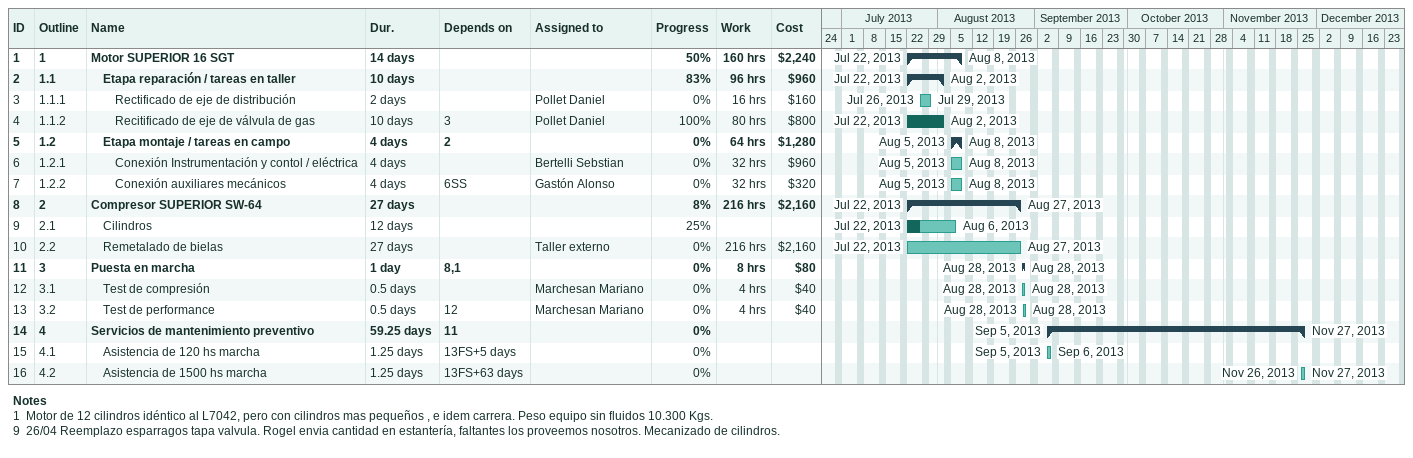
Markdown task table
| ID | WBS | Task | Duration | Start | Finish | Predecessors | Resources | % complete | Work (h) | Cost ($) |
|---|---|---|---|---|---|---|---|---|---|---|
| 1 | 1 | **Motor SUPERIOR 16 SGT** | 14d | 2013-07-22 | 2013-08-08 |  |  | 50 | 160 | 2240 |
| 2 | 1.1 | **Etapa reparación / tareas en taller** | 10d | 2013-07-22 | 2013-08-02 |  |  | 83 | 96 | 960 |
| 3 | 1.1.1 | Rectificado de eje de distribución | 2d | 2013-07-26 | 2013-07-29 |  | Pollet Daniel | 0 | 16 | 160 |
| 4 | 1.1.2 | Recitificado de eje de válvula de gas | 10d | 2013-07-22 | 2013-08-02 | 3 | Pollet Daniel | 100 | 80 | 800 |
| 5 | 1.2 | **Etapa montaje / tareas en campo** | 4d | 2013-08-05 | 2013-08-08 | 2 |  | 0 | 64 | 1280 |
| 6 | 1.2.1 | Conexión Instrumentación y contol / eléctrica | 4d | 2013-08-05 | 2013-08-08 |  | Bertelli Sebstian | 0 | 32 | 960 |
| 7 | 1.2.2 | Conexión auxiliares mecánicos | 4d | 2013-08-05 | 2013-08-08 | 6SS | Gastón Alonso | 0 | 32 | 320 |
| 8 | 2 | **Compresor SUPERIOR SW-64** | 27d | 2013-07-22 | 2013-08-27 |  |  | 8 | 216 | 2160 |
| 9 | 2.1 | Cilindros | 12d | 2013-07-22 | 2013-08-06 |  |  | 25 |  |  |
| 10 | 2.2 | Remetalado de bielas | 27d | 2013-07-22 | 2013-08-27 |  | Taller externo | 0 | 216 | 2160 |
| 11 | 3 | **Puesta en marcha** | 1d | 2013-08-28 | 2013-08-28 | 8, 1 |  | 0 | 8 | 80 |
| 12 | 3.1 | Test de compresión | 0.5d | 2013-08-28 | 2013-08-28 |  | Marchesan Mariano | 0 | 4 | 40 |
| 13 | 3.2 | Test de performance | 0.5d | 2013-08-28 | 2013-08-28 | 12 | Marchesan Mariano | 0 | 4 | 40 |
| 14 | 4 | **Servicios de mantenimiento preventivo** | 59.25d | 2013-09-05 | 2013-11-27 | 11 |  | 0 |  |  |
| 15 | 4.1 | Asistencia de 120 hs marcha | 1.25d | 2013-09-05 | 2013-09-06 | 13FS+5d |  | 0 |  |  |
| 16 | 4.2 | Asistencia de 1500 hs marcha | 1.25d | 2013-11-26 | 2013-11-27 | 13FS+63d |  | 0 |  |  |

Notes
- 1: Motor de 12 cilindros idéntico al L7042, pero con cilindros mas pequeños , e idem carrera. Peso equipo sin fluidos 10.300 Kgs.
- 9: 26/04 Reemplazo esparragos tapa valvula. Rogel envia cantidad en estantería, faltantes los proveemos nosotros. Mecanizado de cilindros.
